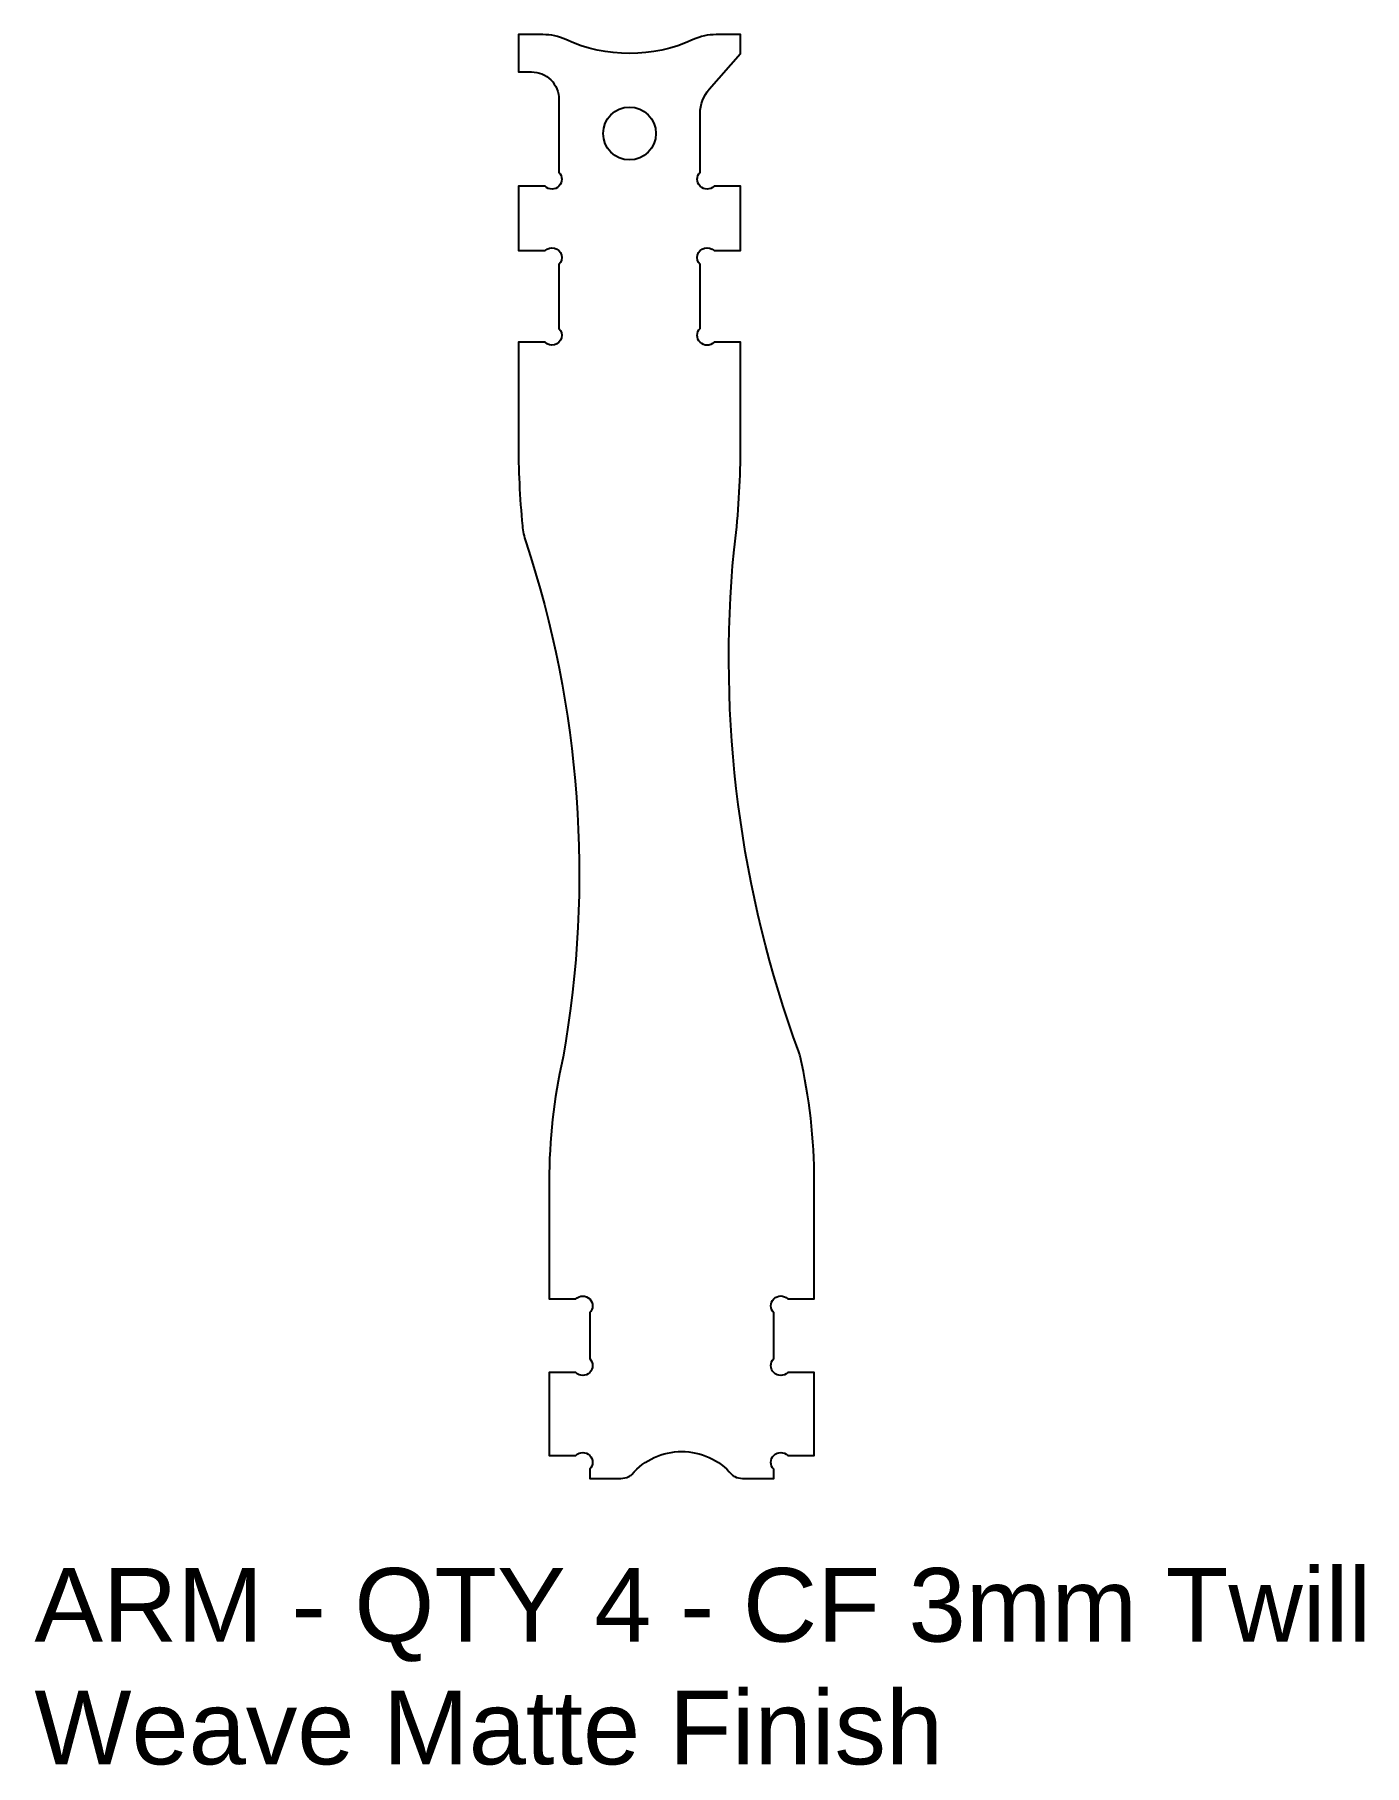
# Model space of a CAD drawing. Header units: inches. Extents: x -18.4 to 53.9, y -71.6 to 22.5.
import ezdxf

# ---------------------------------------------------------------- set-up
doc = ezdxf.new("R2010")
doc.units = ezdxf.units.IN
doc.header["$MEASUREMENT"] = 0
doc.layers.add('Arms Nano Final 3.15mm thick', color=50, linetype='Continuous')
doc.styles.get("Standard").update_dxf_attribs({"font": 'arial.ttf'})

msp = doc.modelspace()

# ---------------------------------------------------------------- linework, layer by layer
at = {"layer": 'Arms Nano Final 3.15mm thick'}
msp.add_lwpolyline([(17.802, 17.672), (17.802, 18.199, -0.182397), (18.301, 19.52), (20.002, 21.454), (20.002, 22.479), (18.674, 22.479, 0.10761), (17.426, 22.207, -0.217741), (10.509, 22.207, 0.10761), (9.261, 22.479), (7.932, 22.479), (7.932, 20.454), (8.632, 20.454, -0.414214), (10.132, 18.954), (10.132, 17.334), (10.132, 14.999, -1), (9.376, 14.243), (7.932, 14.243), (7.932, 10.743), (9.376, 10.743, -1), (10.132, 9.986), (10.132, 8.158), (10.132, 6.516, -1), (9.376, 5.759), (8.101, 5.759), (7.932, 5.759), (7.932, 5.759), (7.932, 5.605), (7.928, 0.385, 0.024818), (8.146, -4.216, 0.055624), (8.33, -5.084, -0.124133), (10.359, -33.081, -0.010133), (10.343, -33.161, 0.055191), (9.6, -39.83), (9.602, -46.223), (11.046, -46.223, -1), (11.802, -46.98), (11.802, -48.794), (11.802, -49.467, -1), (11.046, -50.223), (9.602, -50.223), (9.602, -54.723), (11.046, -54.723, -1), (11.802, -55.48), (11.802, -55.973), (13.497, -55.973, 0.110222), (13.923, -55.879, 0.105052), (14.088, -55.753, -0.457282), (19.517, -55.753, 0.105052), (19.682, -55.879, 0.110222), (20.107, -55.973), (21.802, -55.973), (21.802, -55.48, -1), (22.559, -54.723), (24.002, -54.723), (24.002, -50.223), (22.559, -50.223, -1), (21.802, -49.467), (21.802, -48.63), (21.802, -46.974, -1), (22.559, -46.217), (24.002, -46.217), (24.002, -39.829, 0.056377), (23.231, -33.03, 0.031353), (23.159, -32.789, -0.112296), (19.646, -5.515, 0.029079), (19.993, -0.509, 0.020593), (20.003, -0.263), (20.002, 5.759), (18.559, 5.759, -1), (17.802, 6.516), (17.802, 8.161), (17.802, 9.986, -1), (18.559, 10.743), (18.624, 10.743), (20.002, 10.743), (20.002, 14.243), (18.559, 14.243, -1), (17.802, 14.999), (17.802, 15.384)], format="xyb", close=True, dxfattribs=at)
msp.add_circle((13.967, 17.104), 1.435, dxfattribs=at)

# ---------------------------------------------------------------- texts
at = {"layer": 'Arms Nano Final 3.15mm thick', "insert": (-18.367, -60.843), "char_height": 4, "attachment_point": 1}
msp.add_mtext_dynamic_manual_height_columns('ARM - QTY 4 - CF 3mm Twill Weave Matte Finish', width=77.18879, gutter_width=1, heights=[0], dxfattribs=at)

doc.saveas('drawing.dxf')
